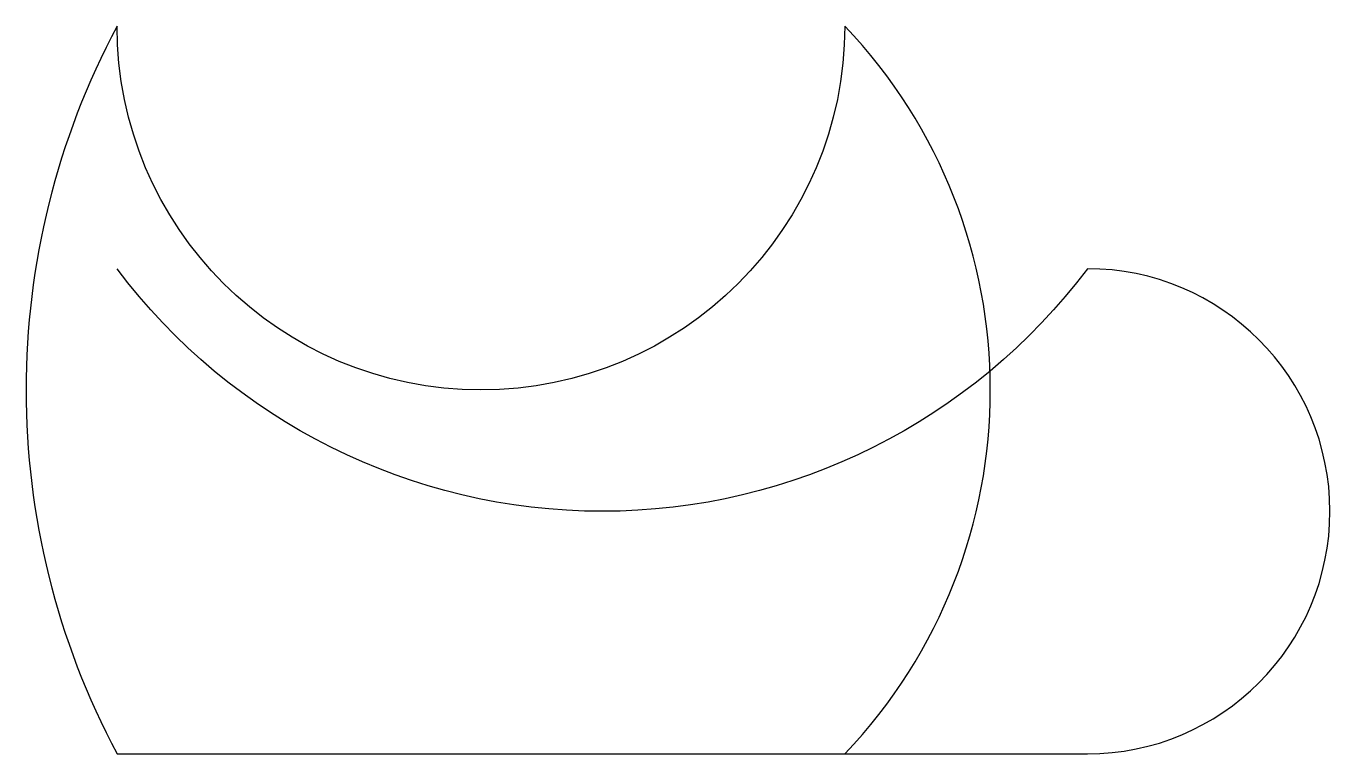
# Model space of a CAD drawing. Header units: metres. Extents: x -0.38 to 5, y 0 to 3.
import ezdxf

# ---------------------------------------------------------------- set-up
doc = ezdxf.new("R2010")
doc.units = ezdxf.units.M

msp = doc.modelspace()

# ---------------------------------------------------------------- linework, layer by layer
msp.add_lwpolyline([(0, 0), (3, 0, 0.4), (3, 3, -1), (0, 3, 0.25)], format="xyb", close=True)
msp.add_lwpolyline([(0, 0), (4, 0, 1), (4, 2, -0.5), (0, 2)], format="xyb")

doc.saveas('drawing.dxf')
